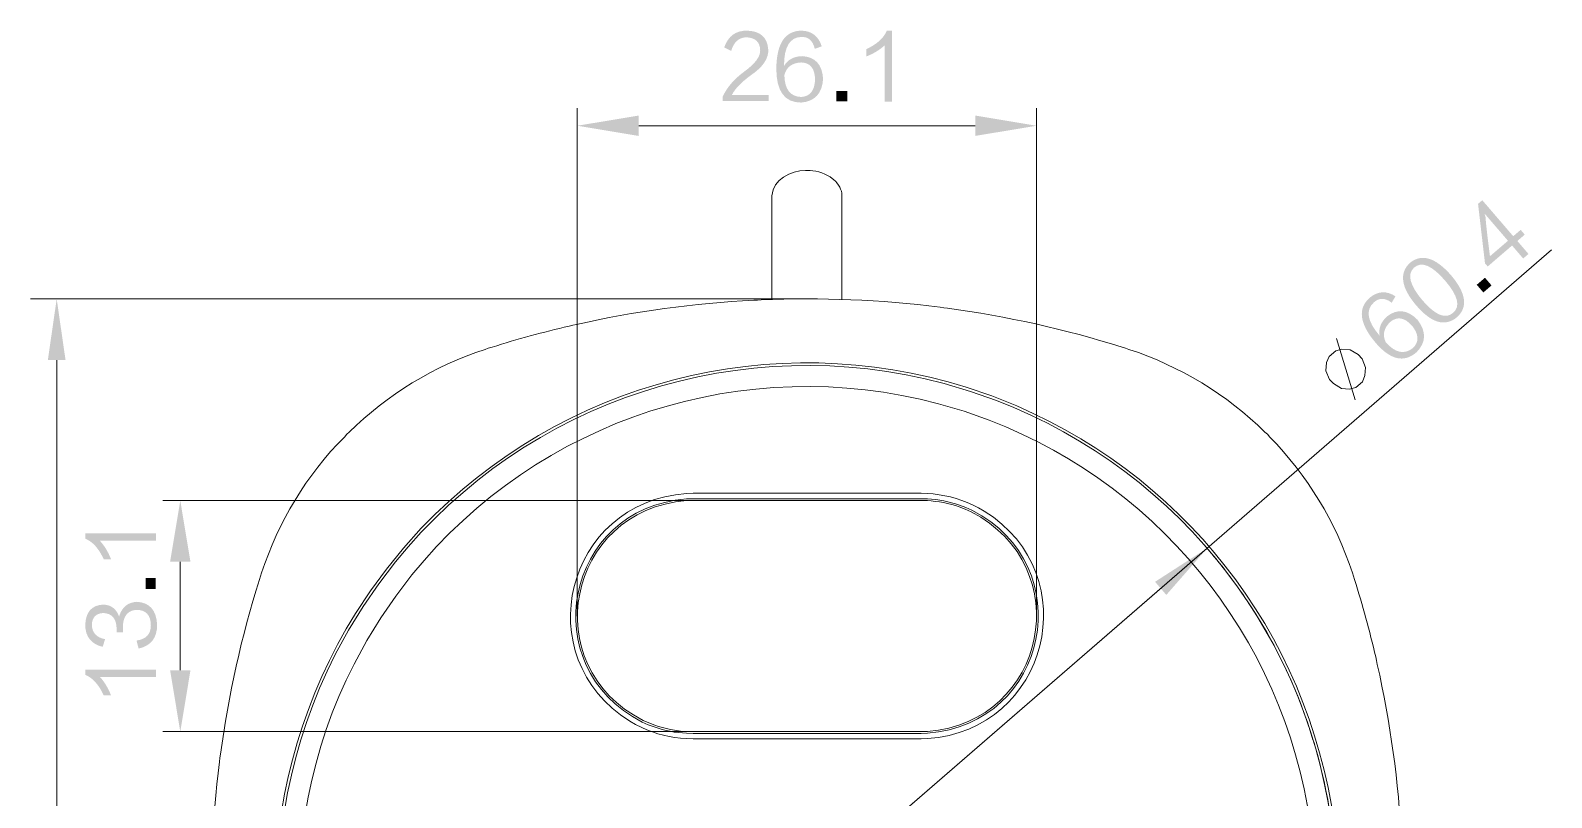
# Model space of a CAD drawing. Header units: millimetres. Extents: x 36 to 398, y -1 to 136.
# Drawn here: x 41.8 to 161.9, y 75.5 to 136 of the extents above; entities that cross this region are included whole.
import ezdxf

# ---------------------------------------------------------------- set-up
doc = ezdxf.new("R2010")
doc.units = ezdxf.units.MM

msp = doc.modelspace()

# ---------------------------------------------------------------- hatches: boundary and pattern name
h = msp.add_hatch(color=250)
edge = h.paths.add_edge_path(flags=0)
edge.add_spline(control_points=[(100.085807, 130.457695), (100.085807, 130.457695), (100.085807, 130.925796), (100.085807, 130.925796), (100.085807, 130.925796), (97.191901, 130.925796), (97.191901, 130.925796), (97.43059, 131.40441), (97.926807, 131.918301), (98.680587, 132.469799), (99.654289, 133.130587), (100.1141, 133.819703), (100.058784, 134.537112), (99.984701, 135.474301), (99.434403, 135.961099), (98.405386, 135.997612), (97.504709, 136.01638), (96.897896, 135.575407), (96.586287, 134.674589), (96.586287, 134.674589), (97.136585, 134.399493), (97.136585, 134.399493), (97.338903, 135.07919), (97.724595, 135.436589), (98.294896, 135.474301), (99.029802, 135.455498), (99.40611, 135.115597), (99.424984, 134.453609), (99.442587, 133.958486), (99.039292, 133.406988), (98.212592, 132.80021), (97.403497, 132.2122), (96.825012, 131.551377), (96.475691, 130.8164), (96.475691, 130.8164), (96.475691, 130.457695), (96.475691, 130.457695), (96.475691, 130.457695), (100.085807, 130.457695), (100.085807, 130.457695)], knot_values=[0, 0, 0, 0, 1, 1, 1, 2, 2, 2, 3, 3, 3, 4, 4, 4, 5, 5, 5, 6, 6, 6, 7, 7, 7, 8, 8, 8, 9, 9, 9, 10, 10, 10, 11, 11, 11, 12, 12, 12, 13, 13, 13, 13], degree=3, periodic=1)
h = msp.add_hatch(color=250)
edge = h.paths.add_edge_path(flags=0)
edge.add_spline(control_points=[(101.333512, 132.496786), (101.352315, 131.376188), (101.793287, 130.797597), (102.656393, 130.761084), (103.354893, 130.797597), (103.723017, 131.257407), (103.759388, 132.139281), (103.740585, 133.021296), (103.373696, 133.470488), (102.656393, 133.489291), (101.940289, 133.452779), (101.499317, 133.122402), (101.333512, 132.496786), (101.333512, 132.496786), (101.333512, 132.496786), (101.333512, 132.496786)], knot_values=[0, 0, 0, 0, 1, 1, 1, 2, 2, 2, 3, 3, 3, 4, 4, 4, 5, 5, 5, 5], degree=3, periodic=1)
edge = h.paths.add_edge_path(flags=0)
edge.add_spline(control_points=[(104.282699, 134.756998), (104.282699, 134.756998), (103.732401, 134.564099), (103.732401, 134.564099), (103.585398, 135.207284), (103.236183, 135.520092), (102.684615, 135.501289), (101.766194, 135.482486), (101.306489, 134.720486), (101.306489, 133.214089), (101.600388, 133.710377), (102.077908, 133.966705), (102.739896, 133.985508), (103.768913, 133.930299), (104.320411, 133.332905), (104.393294, 132.194597), (104.320411, 131.036286), (103.740585, 130.411905), (102.656393, 130.320183), (101.352315, 130.320183), (100.699711, 131.211511), (100.699711, 132.993109), (100.718514, 134.995688), (101.388792, 135.997612), (102.711709, 135.997612), (103.520699, 135.961099), (104.044009, 135.547185), (104.282699, 134.756998)], knot_values=[0, 0, 0, 0, 1, 1, 1, 2, 2, 2, 3, 3, 3, 4, 4, 4, 5, 5, 5, 6, 6, 6, 7, 7, 7, 8, 8, 8, 9, 9, 9, 9], degree=3, periodic=1)
h = msp.add_hatch(color=250)
edge = h.paths.add_edge_path(flags=0)
edge.add_spline(control_points=[(109.257994, 130.402486), (109.257994, 130.402486), (109.836585, 130.402486), (109.836585, 130.402486), (109.836585, 130.402486), (109.836585, 135.997612), (109.836585, 135.997612), (109.836585, 135.997612), (109.4226, 135.997612), (109.4226, 135.997612), (109.183911, 135.409602), (108.641797, 134.922804), (107.797494, 134.537112), (107.797494, 134.537112), (107.797494, 133.958486), (107.797494, 133.958486), (108.366701, 134.178407), (108.853499, 134.472377), (109.257994, 134.840501), (109.257994, 134.840501), (109.257994, 130.402486), (109.257994, 130.402486)], knot_values=[0, 0, 0, 0, 1, 1, 1, 2, 2, 2, 3, 3, 3, 4, 4, 4, 5, 5, 5, 6, 6, 6, 7, 7, 7, 7], degree=3, periodic=1)
h = msp.add_hatch(color=250)
h.dxf.hatch_style = 2
h.paths.add_polyline_path([(106.301716, 130.429508), (106.301716, 131.229185), (105.446795, 131.229185), (105.446795, 130.429508)])
h = msp.add_hatch(color=250)
h.dxf.hatch_style = 2
h.paths.add_polyline_path([(89.835284, 129.295892), (89.835284, 127.68719), (84.988082, 128.491594)])
h = msp.add_hatch(color=250)
h.dxf.hatch_style = 2
h.paths.add_polyline_path([(116.399416, 127.68719), (116.399416, 129.295892), (121.246582, 128.491488)])
h = msp.add_hatch(color=250)
edge = h.paths.add_edge_path(flags=0)
edge.add_spline(control_points=[(157.042485, 118.187908), (157.042485, 118.187908), (158.464003, 119.409507), (158.464003, 119.409507), (158.464003, 119.409507), (156.613296, 121.562298), (156.613296, 121.562298), (156.625114, 121.548293), (156.634392, 121.508182), (156.642506, 121.442283), (156.664801, 121.388202), (156.681099, 121.342306), (156.690413, 121.302406), (156.720187, 120.817796), (156.837204, 119.779288), (157.042485, 118.187908), (157.042485, 118.187908), (157.042485, 118.187908), (157.042485, 118.187908)], knot_values=[0, 0, 0, 0, 1, 1, 1, 2, 2, 2, 3, 3, 3, 4, 4, 4, 5, 5, 5, 6, 6, 6, 6], degree=3, periodic=1)
edge = h.paths.add_edge_path(flags=0)
edge.add_spline(control_points=[(159.790201, 119.896411), (159.790201, 119.896411), (159.206001, 119.392891), (159.206001, 119.392891), (159.206001, 119.392891), (160.086111, 118.369483), (160.086111, 118.369483), (160.086111, 118.369483), (159.668104, 118.01039), (159.668104, 118.01039), (159.668104, 118.01039), (158.787888, 119.033798), (158.787888, 119.033798), (158.787888, 119.033798), (156.864685, 117.380294), (156.864685, 117.380294), (156.864685, 117.380294), (156.649984, 117.631083), (156.649984, 117.631083), (156.649984, 117.631083), (156.103108, 122.32398), (156.103108, 122.32398), (156.103108, 122.32398), (156.437612, 122.6116), (156.437612, 122.6116), (156.437612, 122.6116), (158.882009, 119.769799), (158.882009, 119.769799), (158.882009, 119.769799), (159.467409, 120.272084), (159.467409, 120.272084), (159.467409, 120.272084), (159.790201, 119.896411), (159.790201, 119.896411)], knot_values=[0, 0, 0, 0, 1, 1, 1, 2, 2, 2, 3, 3, 3, 4, 4, 4, 5, 5, 5, 6, 6, 6, 7, 7, 7, 8, 8, 8, 9, 9, 9, 10, 10, 10, 11, 11, 11, 11], degree=3, periodic=1)
h = msp.add_hatch(color=250)
edge = h.paths.add_edge_path(flags=0)
edge.add_spline(control_points=[(151.030305, 117.275589), (150.4944, 116.742683), (150.717497, 115.892101), (151.698501, 114.723806), (152.728895, 113.526196), (153.537391, 113.190811), (154.12399, 113.720083), (154.735107, 114.221204), (154.526086, 115.071681), (153.494599, 116.269396), (152.452493, 117.481294), (151.631015, 117.816609), (151.030305, 117.275589), (151.030305, 117.275589), (151.030305, 117.275589), (151.030305, 117.275589)], knot_values=[0, 0, 0, 0, 1, 1, 1, 2, 2, 2, 3, 3, 3, 4, 4, 4, 5, 5, 5, 5], degree=3, periodic=1)
edge = h.paths.add_edge_path(flags=0)
edge.add_spline(control_points=[(154.450203, 113.38311), (153.505711, 112.594581), (152.428011, 112.903403), (151.217983, 114.31081), (150.021114, 115.728588), (149.858412, 116.848411), (150.727692, 117.670101), (151.656803, 118.421094), (152.739196, 118.091106), (153.976211, 116.682499), (155.160204, 115.277491), (155.318284, 114.177777), (154.450203, 113.38311)], knot_values=[0, 0, 0, 0, 1, 1, 1, 2, 2, 2, 3, 3, 3, 4, 4, 4, 4], degree=3, periodic=1)
h = msp.add_hatch(color=250)
edge = h.paths.add_edge_path(flags=0)
edge.add_spline(control_points=[(148.819694, 111.392103), (149.564901, 110.554679), (150.277301, 110.402878), (150.955587, 110.938007), (151.460906, 111.421595), (151.439598, 112.009605), (150.892686, 112.702002), (150.303583, 113.359191), (149.731095, 113.460192), (149.176493, 113.00719), (148.656993, 112.51189), (148.538389, 111.97348), (148.819694, 111.392103), (148.819694, 111.392103), (148.819694, 111.392103), (148.819694, 111.392103)], knot_values=[0, 0, 0, 0, 1, 1, 1, 2, 2, 2, 3, 3, 3, 4, 4, 4, 5, 5, 5, 5], degree=3, periodic=1)
edge = h.paths.add_edge_path(flags=0)
edge.add_spline(control_points=[(149.582117, 115.0291), (149.582117, 115.0291), (149.289594, 114.522794), (149.289594, 114.522794), (148.758804, 114.914095), (148.290809, 114.924396), (147.884409, 114.551086), (147.200091, 113.937288), (147.349104, 113.059789), (148.331414, 111.917495), (148.23119, 112.485608), (148.426099, 112.991985), (148.914908, 113.436908), (149.730989, 114.067005), (150.538709, 113.972601), (151.336798, 113.157508), (152.03611, 112.231996), (152.005312, 111.380708), (151.242995, 110.604703), (150.253806, 109.753908), (149.178292, 110.003781), (148.016383, 111.354708), (146.724405, 112.885693), (146.579484, 114.081892), (147.58289, 114.944398), (148.218701, 115.444285), (148.885592, 115.472507), (149.582117, 115.0291)], knot_values=[0, 0, 0, 0, 1, 1, 1, 2, 2, 2, 3, 3, 3, 4, 4, 4, 5, 5, 5, 6, 6, 6, 7, 7, 7, 8, 8, 8, 9, 9, 9, 9], degree=3, periodic=1)
h = msp.add_hatch(color=250)
h.dxf.hatch_style = 2
h.paths.add_polyline_path([(157.168885, 115.886209), (156.647903, 116.491505), (156.000203, 115.93521), (156.521115, 115.328785)])
h = msp.add_hatch(color=250)
h.dxf.hatch_style = 2
h.paths.add_polyline_path([(43.882416, 114.817892), (43.183916, 109.991892), (44.580916, 109.991892)])
h = msp.add_hatch(color=250)
h.dxf.hatch_style = 2
h.paths.add_polyline_path([(54.444582, 94.074594), (52.835916, 94.074594), (53.640284, 98.900594)])
h = msp.add_hatch(color=250)
edge = h.paths.add_edge_path(flags=0)
edge.add_spline(control_points=[(51.729393, 95.729087), (51.729393, 95.729087), (51.729393, 96.307678), (51.729393, 96.307678), (51.729393, 96.307678), (46.134302, 96.307678), (46.134302, 96.307678), (46.134302, 96.307678), (46.134302, 95.893693), (46.134302, 95.893693), (46.722312, 95.655003), (47.20911, 95.11289), (47.594802, 94.268587), (47.594802, 94.268587), (48.173393, 94.268587), (48.173393, 94.268587), (47.953507, 94.837794), (47.659502, 95.324592), (47.291413, 95.729087), (47.291413, 95.729087), (51.729393, 95.729087), (51.729393, 95.729087)], knot_values=[0, 0, 0, 0, 1, 1, 1, 2, 2, 2, 3, 3, 3, 4, 4, 4, 5, 5, 5, 6, 6, 6, 7, 7, 7, 7], degree=3, periodic=1)
h = msp.add_hatch(color=250)
h.dxf.hatch_style = 2
h.paths.add_polyline_path([(134.708582, 95.132892), (130.602284, 92.487094), (131.491284, 91.449892)])
h = msp.add_hatch(color=250)
h.dxf.hatch_style = 2
h.paths.add_polyline_path([(51.702406, 92.779794), (50.902694, 92.779794), (50.902694, 91.924908), (51.702406, 91.924908)])
h = msp.add_hatch(color=250)
edge = h.paths.add_edge_path(flags=0)
edge.add_spline(control_points=[(48.808393, 89.748304), (48.587307, 90.355082), (48.174592, 90.66669), (47.567815, 90.685599), (46.649393, 90.649087), (46.170815, 90.107008), (46.134302, 89.059188), (46.153105, 88.140801), (46.611787, 87.5717), (47.512499, 87.350579), (47.512499, 87.350579), (47.705398, 87.957392), (47.705398, 87.957392), (47.025701, 88.085592), (46.676416, 88.4619), (46.657613, 89.087481), (46.676416, 89.675385), (46.979805, 89.986993), (47.567815, 90.024705), (48.247512, 89.986993), (48.596691, 89.574279), (48.614401, 88.784092), (48.6156, 88.673496), (48.6156, 88.581809), (48.614401, 88.50889), (48.614401, 88.50889), (49.110582, 88.50889), (49.110582, 88.50889), (49.110582, 88.581809), (49.110582, 88.747579), (49.110582, 89.003978), (49.148189, 89.7942), (49.497509, 90.217498), (50.158403, 90.272779), (50.929787, 90.272779), (51.315514, 89.8589), (51.315514, 89.0322), (51.315514, 88.352503), (50.939206, 87.957392), (50.185391, 87.846902), (50.185391, 87.846902), (50.351196, 87.212996), (50.351196, 87.212996), (51.324898, 87.432882), (51.811696, 88.058498), (51.811696, 89.087481), (51.756486, 90.244592), (51.223792, 90.851405), (50.213613, 90.906579), (49.497509, 90.869008), (49.028315, 90.483281), (48.808393, 89.748304)], knot_values=[0, 0, 0, 0, 1, 1, 1, 2, 2, 2, 3, 3, 3, 4, 4, 4, 5, 5, 5, 6, 6, 6, 7, 7, 7, 8, 8, 8, 9, 9, 9, 10, 10, 10, 11, 11, 11, 12, 12, 12, 13, 13, 13, 14, 14, 14, 15, 15, 15, 16, 16, 16, 17, 17, 17, 17], degree=3, periodic=1)
h = msp.add_hatch(color=250)
edge = h.paths.add_edge_path(flags=0)
edge.add_spline(control_points=[(51.729393, 84.981077), (51.729393, 84.981077), (51.729393, 85.559703), (51.729393, 85.559703), (51.729393, 85.559703), (46.134302, 85.559703), (46.134302, 85.559703), (46.134302, 85.559703), (46.134302, 85.145683), (46.134302, 85.145683), (46.722312, 84.906993), (47.20911, 84.36488), (47.594802, 83.520577), (47.594802, 83.520577), (48.173393, 83.520577), (48.173393, 83.520577), (47.953507, 84.089784), (47.659502, 84.576582), (47.291413, 84.981077), (47.291413, 84.981077), (51.729393, 84.981077), (51.729393, 84.981077)], knot_values=[0, 0, 0, 0, 1, 1, 1, 2, 2, 2, 3, 3, 3, 4, 4, 4, 5, 5, 5, 6, 6, 6, 7, 7, 7, 7], degree=3, periodic=1)
h = msp.add_hatch(color=250)
h.dxf.hatch_style = 2
h.paths.add_polyline_path([(52.835916, 85.502094), (54.444582, 85.502094), (53.640284, 80.654892)])

# ---------------------------------------------------------------- linework, layer by layer
at = {"color": 250, "lineweight": 13}
for points in [[(84.988082, 89.77769), (84.988082, 129.888594)], [(121.246582, 89.77769), (121.246582, 129.888594)], [(116.399416, 128.491594), (89.835284, 128.491594)], [(96.672082, 98.900488), (52.264416, 98.900488)], [(53.640284, 94.074488), (53.640284, 85.501988)], [(96.841416, 80.654892), (52.264416, 80.654892)]]:
    msp.add_lwpolyline(points, dxfattribs=at)
at = {"color": 250, "lineweight": 20}
for points in [[(100.355082, 114.754392), (100.355082, 122.92469)], [(105.879583, 114.754392), (105.879583, 122.92469)], [(134.708582, 95.132892), (103.127916, 67.785594), (161.907784, 118.691392)], [(103.127916, 114.817892), (41.808082, 114.817892)], [(144.932082, 111.706392), (146.392582, 106.85919)], [(43.882416, 25.57919), (43.882416, 109.991892)], [(112.123784, 99.471988), (94.132082, 99.471988)], [(94.132082, 99.04869), (112.123784, 99.04869)], [(112.123784, 98.900488), (94.132082, 98.900488)], [(94.132082, 80.654892), (112.123784, 80.654892)], [(112.123784, 80.50669), (94.132082, 80.50669)], [(94.132082, 80.083392), (112.123784, 80.083392)]]:
    msp.add_lwpolyline(points, dxfattribs=at)
msp.add_lwpolyline([(144.339416, 110.267094), (144.148916, 109.801392), (144.085416, 109.14519), (144.381784, 108.467892), (144.678082, 108.12919), (145.313082, 107.74819), (145.948082, 107.705892), (146.456082, 107.832892), (146.985284, 108.277392), (147.175784, 108.76419), (147.218082, 109.39919), (146.942916, 110.076594), (146.646582, 110.436392), (146.011582, 110.79619), (145.355416, 110.85969), (144.868582, 110.711594)], close=True, dxfattribs=at)
for points, knots in [([(103.127916, 124.95669), (103.127916, 124.95669), (103.000916, 124.95669), (103.000916, 124.95669), (101.856505, 124.946495), (100.408387, 124.248983), (100.355082, 122.967094), (100.355082, 122.967094), (100.355082, 122.92469), (100.355082, 122.92469)], [0, 0, 0, 0, 1, 1, 1, 2, 2, 2, 3, 3, 3, 3]), ([(105.879583, 122.92469), (105.879583, 122.92469), (105.879583, 123.157594), (105.879583, 123.157594), (105.879583, 123.157594), (105.858416, 123.221094), (105.858416, 123.221094), (105.858416, 123.221094), (105.837284, 123.263392), (105.837284, 123.263392), (105.837284, 123.263392), (105.837284, 123.326892), (105.837284, 123.326892), (105.837284, 123.326892), (105.816082, 123.390392), (105.816082, 123.390392), (105.816082, 123.390392), (105.794916, 123.43269), (105.794916, 123.43269), (105.794916, 123.43269), (105.773784, 123.49619), (105.773784, 123.49619), (105.739494, 123.618604), (105.490504, 124.009482), (105.392784, 124.088892), (105.392784, 124.088892), (105.223416, 124.25819), (105.223416, 124.25819), (105.223416, 124.25819), (105.117582, 124.32169), (105.117582, 124.32169), (104.681584, 124.695282), (103.933308, 124.926704), (103.360784, 124.95669), (103.360784, 124.95669), (103.127916, 124.95669), (103.127916, 124.95669)], [0, 0, 0, 0, 1, 1, 1, 2, 2, 2, 3, 3, 3, 4, 4, 4, 5, 5, 5, 6, 6, 6, 7, 7, 7, 8, 8, 8, 9, 9, 9, 10, 10, 10, 11, 11, 11, 12, 12, 12, 12]), ([(128.273916, 110.92319), (128.273916, 110.92319), (127.998784, 111.007892), (127.998784, 111.007892), (123.507183, 112.43128), (118.889004, 113.449785), (114.219284, 114.077094), (114.219284, 114.077094), (113.922916, 114.119392), (113.922916, 114.119392), (113.922916, 114.119392), (113.626582, 114.16169), (113.626582, 114.16169), (108.913507, 114.764588), (104.255394, 114.934979), (99.508416, 114.754392), (99.508416, 114.754392), (99.212082, 114.73319), (99.212082, 114.73319), (99.212082, 114.73319), (98.915784, 114.712094), (98.915784, 114.712094), (94.245994, 114.495383), (89.485717, 113.829409), (84.924582, 112.807094), (84.924582, 112.807094), (84.628284, 112.743594), (84.628284, 112.743594), (84.628284, 112.743594), (84.331916, 112.680094), (84.331916, 112.680094), (82.313004, 112.18931), (80.229816, 111.657003), (78.257082, 111.007892), (78.257082, 111.007892), (77.960784, 110.92319), (77.960784, 110.92319)], [0, 0, 0, 0, 1, 1, 1, 2, 2, 2, 3, 3, 3, 4, 4, 4, 5, 5, 5, 6, 6, 6, 7, 7, 7, 8, 8, 8, 9, 9, 9, 10, 10, 10, 11, 11, 11, 12, 12, 12, 12]), ([(144.910916, 67.785594), (144.910916, 67.785594), (144.847416, 69.96569), (144.847416, 69.96569), (144.847416, 69.96569), (144.678082, 72.145892), (144.678082, 72.145892), (143.034491, 87.808485), (132.783509, 101.133607), (118.092784, 106.79569), (118.092784, 106.79569), (116.039582, 107.515392), (116.039582, 107.515392), (116.039582, 107.515392), (113.944082, 108.150392), (113.944082, 108.150392), (97.983005, 112.401012), (81.036583, 106.911401), (70.637082, 94.074594), (70.637082, 94.074594), (69.303582, 92.338892), (69.303582, 92.338892), (69.303582, 92.338892), (68.075916, 90.53969), (68.075916, 90.53969), (68.075916, 90.53969), (66.932916, 88.677094), (66.932916, 88.677094), (66.932916, 88.677094), (65.874582, 86.750892), (65.874582, 86.750892), (58.758384, 72.7393), (60.068213, 55.934307), (69.303582, 43.211094), (69.303582, 43.211094), (70.637082, 41.475392), (70.637082, 41.475392), (70.637082, 41.475392), (72.055284, 39.80319), (72.055284, 39.80319), (83.100404, 27.56219), (100.35861, 22.912578), (116.039582, 28.034594), (116.039582, 28.034594), (118.092784, 28.75419), (118.092784, 28.75419), (118.092784, 28.75419), (120.124784, 29.600892), (120.124784, 29.600892)], [0, 0, 0, 0, 1, 1, 1, 2, 2, 2, 3, 3, 3, 4, 4, 4, 5, 5, 5, 6, 6, 6, 7, 7, 7, 8, 8, 8, 9, 9, 9, 10, 10, 10, 11, 11, 11, 12, 12, 12, 13, 13, 13, 14, 14, 14, 15, 15, 15, 16, 16, 16, 16]), ([(145.122582, 67.785594), (145.122582, 67.785594), (145.059082, 69.90219), (145.059082, 69.90219), (145.059082, 69.90219), (144.910916, 72.018892), (144.910916, 72.018892), (143.330507, 87.251484), (133.747298, 100.308495), (119.680284, 106.372392), (119.680284, 106.372392), (117.711784, 107.155594), (117.711784, 107.155594), (117.711784, 107.155594), (115.700916, 107.854094), (115.700916, 107.854094), (100.338502, 112.638784), (83.792907, 108.328192), (72.669082, 96.720392), (72.669082, 96.720392), (71.250916, 95.132892), (71.250916, 95.132892), (71.250916, 95.132892), (69.917416, 93.481892), (69.917416, 93.481892), (69.917416, 93.481892), (68.647416, 91.767392), (68.647416, 91.767392), (68.647416, 91.767392), (67.483284, 89.989392), (67.483284, 89.989392), (59.410283, 77.117907), (58.990512, 60.663681), (66.403784, 47.402094), (66.403784, 47.402094), (67.483284, 45.560594), (67.483284, 45.560594), (67.483284, 45.560594), (68.647416, 43.782594), (68.647416, 43.782594), (77.801999, 30.6261), (93.634983, 23.851003), (109.477916, 26.256594), (109.477916, 26.256594), (111.573416, 26.637594), (111.573416, 26.637594), (111.573416, 26.637594), (113.647784, 27.124392), (113.647784, 27.124392), (113.647784, 27.124392), (115.700916, 27.695892), (115.700916, 27.695892), (132.461106, 32.989711), (144.181407, 48.085001), (145.059082, 65.64769), (145.059082, 65.64769), (145.122582, 67.785594), (145.122582, 67.785594)], [0, 0, 0, 0, 1, 1, 1, 2, 2, 2, 3, 3, 3, 4, 4, 4, 5, 5, 5, 6, 6, 6, 7, 7, 7, 8, 8, 8, 9, 9, 9, 10, 10, 10, 11, 11, 11, 12, 12, 12, 13, 13, 13, 14, 14, 14, 15, 15, 15, 16, 16, 16, 17, 17, 17, 18, 18, 18, 19, 19, 19, 19]), ([(77.960784, 110.92319), (77.960784, 110.92319), (77.706784, 110.838594), (77.706784, 110.838594), (73.726393, 109.547004), (69.941087, 107.252185), (66.975284, 104.298094), (66.975284, 104.298094), (66.784784, 104.12869), (66.784784, 104.12869), (66.784784, 104.12869), (66.594284, 103.917094), (66.594284, 103.917094), (63.612183, 100.920882), (61.380899, 97.19629), (60.053784, 93.185594), (60.053784, 93.185594), (59.969082, 92.931594), (59.969082, 92.931594)], [0, 0, 0, 0, 1, 1, 1, 2, 2, 2, 3, 3, 3, 4, 4, 4, 5, 5, 5, 6, 6, 6, 6]), ([(143.259916, 67.785594), (143.259916, 67.785594), (143.196416, 69.881094), (143.196416, 69.881094), (143.196416, 69.881094), (143.027083, 71.976594), (143.027083, 71.976594), (141.463183, 86.990781), (131.574505, 99.831892), (117.500082, 105.250594), (117.500082, 105.250594), (115.531583, 105.949094), (115.531583, 105.949094), (115.531583, 105.949094), (113.499583, 106.54169), (113.499583, 106.54169), (98.147117, 110.631478), (81.952782, 105.367681), (71.928284, 93.037392), (71.928284, 93.037392), (70.658284, 91.36519), (70.658284, 91.36519), (70.658284, 91.36519), (69.472916, 89.629594), (69.472916, 89.629594), (69.472916, 89.629594), (68.372284, 87.851594), (68.372284, 87.851594), (68.372284, 87.851594), (67.356284, 85.988892), (67.356284, 85.988892), (60.512007, 72.513804), (61.779609, 56.417577), (70.658284, 44.18469), (70.658284, 44.18469), (71.928284, 42.512594), (71.928284, 42.512594), (71.928284, 42.512594), (73.304082, 40.925094), (73.304082, 40.925094), (83.925198, 29.123901), (100.426414, 24.732206), (115.531583, 29.600892), (115.531583, 29.600892), (117.500082, 30.320594), (117.500082, 30.320594), (117.500082, 30.320594), (119.447416, 31.124892), (119.447416, 31.124892), (119.447416, 31.124892), (121.331284, 32.013892), (121.331284, 32.013892), (134.125794, 38.556509), (142.429512, 51.310096), (143.196416, 65.668892), (143.196416, 65.668892), (143.259916, 67.785594), (143.259916, 67.785594)], [0, 0, 0, 0, 1, 1, 1, 2, 2, 2, 3, 3, 3, 4, 4, 4, 5, 5, 5, 6, 6, 6, 7, 7, 7, 8, 8, 8, 9, 9, 9, 10, 10, 10, 11, 11, 11, 12, 12, 12, 13, 13, 13, 14, 14, 14, 15, 15, 15, 16, 16, 16, 17, 17, 17, 18, 18, 18, 19, 19, 19, 19]), ([(146.265582, 92.931594), (146.265582, 92.931594), (146.180916, 93.185594), (146.180916, 93.185594), (144.874615, 97.217103), (142.617896, 100.88631), (139.661582, 103.917094), (139.661582, 103.917094), (139.471082, 104.12869), (139.471082, 104.12869), (139.471082, 104.12869), (139.280582, 104.298094), (139.280582, 104.298094), (136.242813, 107.269083), (132.572196, 109.523686), (128.527916, 110.838594), (128.527916, 110.838594), (128.273916, 110.92319), (128.273916, 110.92319)], [0, 0, 0, 0, 1, 1, 1, 2, 2, 2, 3, 3, 3, 4, 4, 4, 5, 5, 5, 6, 6, 6, 6]), ([(94.132082, 99.472094), (94.132082, 99.472094), (93.602916, 99.450892), (93.602916, 99.450892), (84.045496, 98.771407), (81.013688, 86.542401), (89.136784, 81.480392), (89.136784, 81.480392), (89.581284, 81.226392), (89.581284, 81.226392), (89.581284, 81.226392), (90.068082, 80.993594), (90.068082, 80.993594), (91.167691, 80.458007), (92.383398, 80.167283), (93.602916, 80.104594), (93.602916, 80.104594), (94.132082, 80.083392), (94.132082, 80.083392)], [0, 0, 0, 0, 1, 1, 1, 2, 2, 2, 3, 3, 3, 4, 4, 4, 5, 5, 5, 6, 6, 6, 6]), ([(94.132082, 99.04869), (94.132082, 99.04869), (93.602916, 99.027594), (93.602916, 99.027594), (84.011594, 98.306093), (81.534106, 85.765901), (90.110416, 81.416892), (90.110416, 81.416892), (90.576082, 81.20519), (90.576082, 81.20519), (90.576082, 81.20519), (91.062916, 81.035892), (91.062916, 81.035892), (91.872611, 80.721603), (92.73861, 80.576611), (93.602916, 80.527892), (93.602916, 80.527892), (94.132082, 80.50669), (94.132082, 80.50669)], [0, 0, 0, 0, 1, 1, 1, 2, 2, 2, 3, 3, 3, 4, 4, 4, 5, 5, 5, 6, 6, 6, 6]), ([(94.132082, 98.900594), (94.132082, 98.900594), (93.602916, 98.900594), (93.602916, 98.900594), (84.153798, 98.124095), (81.723089, 85.855895), (90.173916, 81.543892), (90.173916, 81.543892), (90.639583, 81.353392), (90.639583, 81.353392), (90.639583, 81.353392), (91.105284, 81.162892), (91.105284, 81.162892), (91.870107, 80.920887), (92.801405, 80.689112), (93.602916, 80.654892), (93.602916, 80.654892), (94.132082, 80.654892), (94.132082, 80.654892)], [0, 0, 0, 0, 1, 1, 1, 2, 2, 2, 3, 3, 3, 4, 4, 4, 5, 5, 5, 6, 6, 6, 6]), ([(112.123784, 80.083392), (112.123784, 80.083392), (112.631784, 80.104594), (112.631784, 80.104594), (122.183913, 80.787184), (125.239709, 92.973892), (117.119082, 98.075094), (117.119082, 98.075094), (116.653416, 98.329094), (116.653416, 98.329094), (116.653416, 98.329094), (116.187784, 98.561892), (116.187784, 98.561892), (115.088494, 99.08679), (113.848092, 99.395083), (112.631784, 99.450892), (112.631784, 99.450892), (112.123784, 99.472094), (112.123784, 99.472094)], [0, 0, 0, 0, 1, 1, 1, 2, 2, 2, 3, 3, 3, 4, 4, 4, 5, 5, 5, 6, 6, 6, 6]), ([(112.123784, 80.50669), (112.123784, 80.50669), (112.631784, 80.527892), (112.631784, 80.527892), (122.218203, 81.260612), (124.708109, 93.756283), (116.145416, 98.138594), (116.145416, 98.138594), (115.658582, 98.35019), (115.658582, 98.35019), (115.658582, 98.35019), (115.171784, 98.54069), (115.171784, 98.54069), (114.323001, 98.816598), (113.526111, 98.987695), (112.631784, 99.027594), (112.631784, 99.027594), (112.123784, 99.04869), (112.123784, 99.04869)], [0, 0, 0, 0, 1, 1, 1, 2, 2, 2, 3, 3, 3, 4, 4, 4, 5, 5, 5, 6, 6, 6, 6]), ([(112.123784, 80.654892), (112.123784, 80.654892), (112.631784, 80.654892), (112.631784, 80.654892), (122.084782, 81.445503), (124.504909, 93.674897), (116.081916, 98.011594), (116.081916, 98.011594), (115.616284, 98.22319), (115.616284, 98.22319), (115.616284, 98.22319), (115.129416, 98.392594), (115.129416, 98.392594), (114.403787, 98.691397), (113.41421, 98.842703), (112.631784, 98.900594), (112.631784, 98.900594), (112.123784, 98.900594), (112.123784, 98.900594)], [0, 0, 0, 0, 1, 1, 1, 2, 2, 2, 3, 3, 3, 4, 4, 4, 5, 5, 5, 6, 6, 6, 6]), ([(120.124784, 29.600892), (120.124784, 29.600892), (122.093284, 30.53219), (122.093284, 30.53219), (135.413785, 37.345388), (144.067389, 50.640912), (144.847416, 65.58419), (144.847416, 65.58419), (144.910916, 67.785594), (144.910916, 67.785594), (144.910916, 67.785594), (144.910916, 68.018392), (144.910916, 68.018392), (144.887315, 71.91761), (144.320683, 75.814111), (143.217582, 79.55419), (143.217582, 79.55419), (143.154082, 79.787094), (143.154082, 79.787094), (143.154082, 79.787094), (143.069416, 80.019892), (143.069416, 80.019892), (141.966315, 83.694778), (140.246911, 87.377108), (138.137582, 90.582094), (138.137582, 90.582094), (138.010582, 90.772594), (138.010582, 90.772594), (138.010582, 90.772594), (137.862416, 90.98419), (137.862416, 90.98419), (136.964984, 92.373112), (135.942317, 93.678707), (134.877916, 94.942392), (134.877916, 94.942392), (134.708582, 95.132892), (134.708582, 95.132892)], [0, 0, 0, 0, 1, 1, 1, 2, 2, 2, 3, 3, 3, 4, 4, 4, 5, 5, 5, 6, 6, 6, 7, 7, 7, 8, 8, 8, 9, 9, 9, 10, 10, 10, 11, 11, 11, 12, 12, 12, 12]), ([(59.969082, 92.931594), (59.969082, 92.931594), (59.884416, 92.656392), (59.884416, 92.656392), (58.477609, 88.180983), (57.436491, 83.527597), (56.815284, 78.876892), (56.815284, 78.876892), (56.772916, 78.580594), (56.772916, 78.580594), (56.772916, 78.580594), (56.730582, 78.263094), (56.730582, 78.263094), (56.133294, 73.554887), (55.954789, 68.908098), (56.137916, 64.166094), (56.137916, 64.166094), (56.159082, 63.86969), (56.159082, 63.86969), (56.159082, 63.86969), (56.180284, 63.573392), (56.180284, 63.573392), (56.407509, 58.866596), (57.055209, 54.180684), (58.085284, 49.58219), (58.085284, 49.58219), (58.148784, 49.285892), (58.148784, 49.285892), (58.148784, 49.285892), (58.212284, 48.989594), (58.212284, 48.989594), (58.724906, 46.953008), (59.223698, 44.910707), (59.884416, 42.91469), (59.884416, 42.91469), (59.969082, 42.618392), (59.969082, 42.618392)], [0, 0, 0, 0, 1, 1, 1, 2, 2, 2, 3, 3, 3, 4, 4, 4, 5, 5, 5, 6, 6, 6, 7, 7, 7, 8, 8, 8, 9, 9, 9, 10, 10, 10, 11, 11, 11, 12, 12, 12, 12]), ([(146.265582, 42.618392), (146.265582, 42.618392), (146.350284, 42.91469), (146.350284, 42.91469), (147.770885, 47.351294), (148.80911, 52.074883), (149.419416, 56.69419), (149.419416, 56.69419), (149.461784, 56.990594), (149.461784, 56.990594), (149.461784, 56.990594), (149.504082, 57.286892), (149.504082, 57.286892), (150.107685, 61.972487), (150.281287, 66.664396), (150.096784, 71.383892), (150.096784, 71.383892), (150.075582, 71.68019), (150.075582, 71.68019), (150.075582, 71.68019), (150.054416, 71.976594), (150.054416, 71.976594), (149.839186, 76.651888), (149.176387, 81.401405), (148.149416, 85.96769), (148.149416, 85.96769), (148.085916, 86.264094), (148.085916, 86.264094), (148.085916, 86.264094), (148.022416, 86.560392), (148.022416, 86.560392), (147.538793, 88.601212), (146.993716, 90.658294), (146.350284, 92.656392), (146.350284, 92.656392), (146.265582, 92.931594), (146.265582, 92.931594)], [0, 0, 0, 0, 1, 1, 1, 2, 2, 2, 3, 3, 3, 4, 4, 4, 5, 5, 5, 6, 6, 6, 7, 7, 7, 8, 8, 8, 9, 9, 9, 10, 10, 10, 11, 11, 11, 12, 12, 12, 12])]:
    msp.add_open_spline(points, degree=3, knots=knots, dxfattribs=at)

doc.saveas('drawing.dxf')
